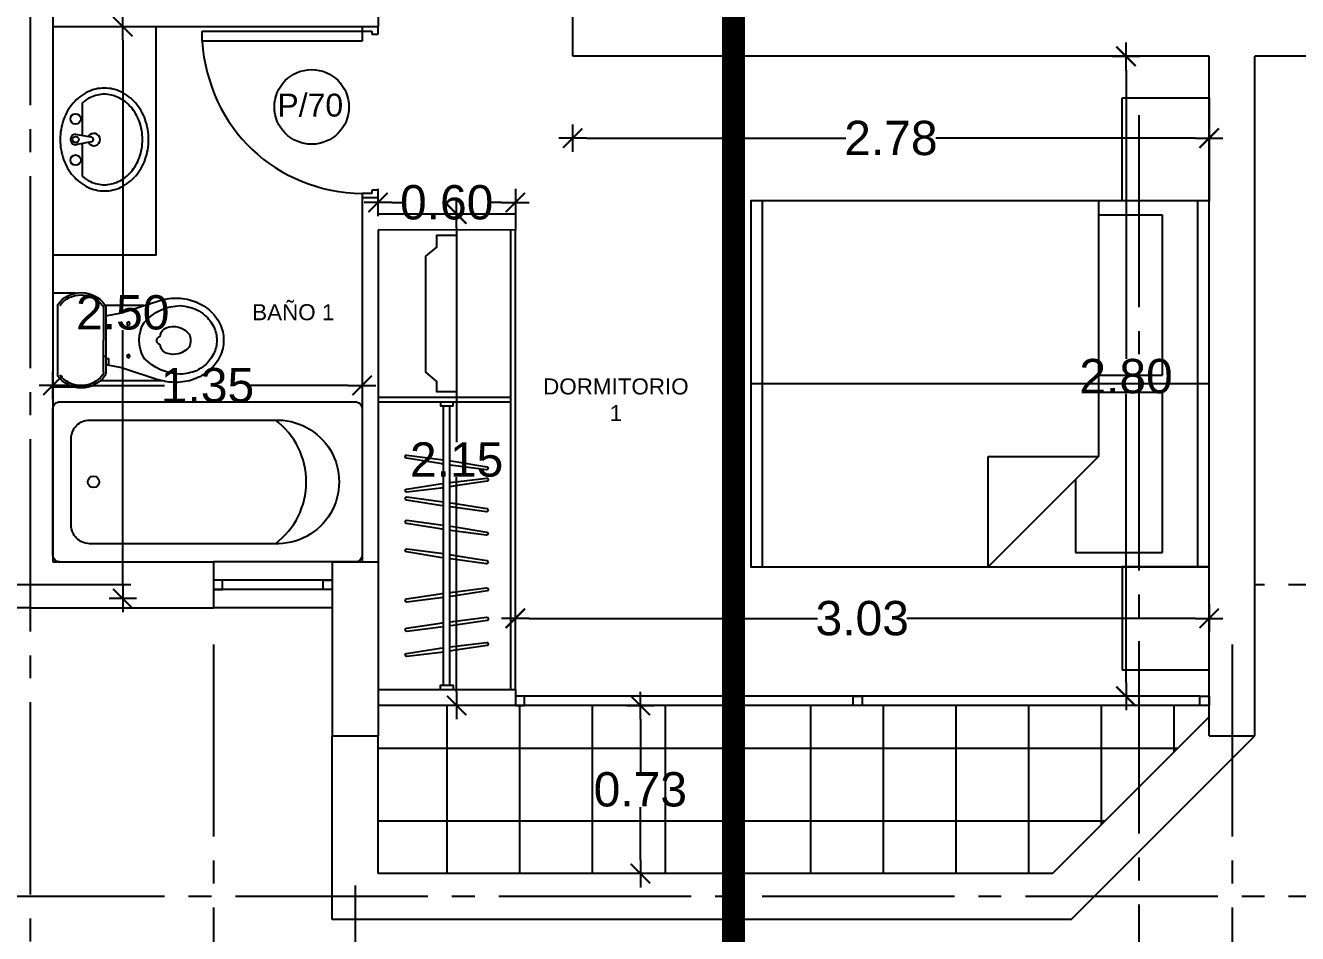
# Model space of a CAD drawing. Header units: millimetres. Extents: x 1217 to 2428, y 234 to 644.
# Drawn here: x 2359.72 to 2365.27, y 522.47 to 526.44 of the extents above; entities that cross this region are included whole.
import ezdxf

# ---------------------------------------------------------------- set-up
doc = ezdxf.new("R2010")
doc.units = ezdxf.units.MM
doc.linetypes.add('ACAD_ISO04W100', pattern=[30, 24, -3, 0, -3])
doc.linetypes.add('DASHDOTX2', pattern=[0.84, 0.4, -0.2, 0.04, -0.2])
doc.layers.get('0').update_dxf_attribs({"lineweight": 5})
for name, color, linetype in [('0.1', 251, 'Continuous'), ('0.2', 2, 'Continuous'), ('0.3', 6, 'Continuous'), ('ARTEFACTOS', 4, 'Continuous'), ('cortes', 30, 'Continuous'), ('COTAS', 252, 'Continuous'), ('COTAS INTERIORES', 3, 'Continuous'), ('Ejes', 8, 'Continuous'), ('muros', 7, 'Continuous'), ('PUERTAS', 2, 'Continuous'), ('Texto', 1, 'Continuous')]:
    doc.layers.add(name, color=color, linetype=linetype)
doc.styles.add('INTERARQ', font='arial.ttf')
doc.styles.get("Standard").update_dxf_attribs({"font": 'arial.ttf'})
doc.dimstyles.new('ESCALA_1-50', dxfattribs={"dimtxt": 0.15, "dimasz": 0.06, "dimexe": 0.18, "dimexo": 0.0625, "dimgap": 0, "dimtad": 0, "dimtih": 1, "dimtoh": 1, "dimzin": 0, "dimdsep": 46, "dimtxsty": 'INTERARQ', "dimblk": 'DIMTICK', "dimcen": 0, "dimse1": 1, "dimse2": 1, "dimclrd": 256, "dimclre": 1, "dimclrt": 2, "dimadec": 0, "dimazin": 0, "dimtfac": 4.5, "dimtofl": 0, "dimtmove": 2, "dimatfit": 3, "dimldrblk": 'DIMTICK', "dimfxl": 1, "dimtolj": 1, "dimtzin": 0, "dimarcsym": 0})

# ---------------------------------------------------------------- blocks, each defined once
blk = doc.blocks.new('Cama 2Pl')
at = {"layer": 'ARTEFACTOS'}
for p, q in [((-1.9512, -0.8), (-1.9512, 0.8)), ((-0.4826, 0.8), (-0.4826, -0.3174)), ((-0.0508, 0.8), (-0.0508, -0.8)), ((-0.2032, 0.7365), (-0.4826, 0.7365)), ((-0.2032, 0.0381), (-0.2032, 0.7365)), ((0, 0), (-2.002, 0)), ((-0.4826, 0.0381), (-0.2032, 0.0381)), ((-0.2032, -0.0381), (-0.4826, -0.0381)), ((-0.2032, -0.7365), (-0.2032, -0.0381)), ((-0.4826, -0.3174), (-0.9652, -0.8)), ((-0.9652, -0.8), (-0.9652, -0.3174)), ((-0.9652, -0.3174), (-0.4826, -0.3174)), ((-0.5842, -0.419), (-0.5842, -0.7365)), ((-0.5842, -0.7365), (-0.2032, -0.7365))]:
    blk.add_line(p, q, dxfattribs=at)
for points in [[(-0.38, 1.25), (0, 1.25), (0, 0.8), (-0.38, 0.8), (-0.38, 1.25)], [(-0.38, -1.25), (0, -1.25), (0, -0.8), (-0.38, -0.8), (-0.38, -1.25)]]:
    blk.add_lwpolyline(points, dxfattribs=at)
blk.add_lwpolyline([(0, -0.8), (0, 0.8), (-2.002, 0.8), (-2.002, -0.8)], close=True, dxfattribs=at)
blk = doc.blocks.new('DFDFDFDFDDFGGG')
at = {"layer": 'PUERTAS'}
for p, q in [((381629.6763, 7752659.5205), (381629.6427, 7752659.5205)), ((381629.6629, 7752659.4936), (381629.6763, 7752659.4936)), ((381629.6629, 7752659.4505), (381629.6629, 7752659.4936)), ((381629.6763, 7752659.4936), (381629.6763, 7752659.5205)), ((381630.359, 7752659.5205), (381630.359, 7752659.4936)), ((381630.3927, 7752659.5205), (381630.359, 7752659.5205)), ((381630.359, 7752659.4936), (381630.3725, 7752659.4936)), ((381630.3725, 7752659.4936), (381630.3725, 7752659.4505)), ((381629.6427, 7752659.4505), (381629.6629, 7752659.4505)), ((381629.6628, 7752658.7508), (381629.6629, 7752659.4505)), ((381629.6629, 7752659.4505), (381629.7061, 7752659.4505)), ((381629.7061, 7752659.4505), (381629.706, 7752658.7508)), ((381630.3725, 7752659.4505), (381630.3927, 7752659.4505)), ((381629.706, 7752658.7508), (381629.6628, 7752658.7508))]:
    blk.add_line(p, q, dxfattribs=at)
blk.add_ellipse((381629.5787, 7752659.5294), major_axis=(-0.6336, 0.5233), ratio=0.91419, start_param=2.378631, end_param=3.775075, dxfattribs=at)
blk = doc.blocks.new('DIMTICK')
at = {"color": 1}
for p, q in [((0, 1), (0, -1)), ((-1, 0), (1, 0))]:
    blk.add_line(p, q, dxfattribs=at)
at = {"color": 3, "const_width": 0.141}
blk.add_lwpolyline([(0.707, 0.707), (-0.707, -0.707)], dxfattribs=at)
blk = doc.blocks.new('*D699')
at = {"layer": 'COTAS INTERIORES', "lineweight": -2, "ltscale": 3, "transparency": 16777216}
for p, q in [((2362.4041, 523.4041), (2362.4041, 523.1733)), ((2362.4041, 522.7893), (2362.4041, 523.0201))]:
    blk.add_line(p, q, dxfattribs=at)
at = {"layer": 'Defpoints', "color": 0, "ltscale": 3, "transparency": 16777216}
for p in [(2362.4041, 523.4641, 0), (2362.4041, 523.4641), (2362.731, 522.7293, 0)]:
    blk.add_point(p, dxfattribs=at)
at = {"layer": 'COTAS INTERIORES', "lineweight": -2, "ltscale": 3, "transparency": 16777216, "xscale": 0.06, "yscale": 0.06, "zscale": 0.06}
for p, rotation in [((2362.4041, 523.4641), 90), ((2362.4041, 522.7293), 270)]:
    blk.add_blockref('DIMTICK', p, dxfattribs=dict(at, rotation=rotation))
at = {"layer": 'COTAS INTERIORES', "color": 2, "ltscale": 3, "transparency": 16777216, "insert": (2362.4041, 523.0967), "char_height": 0.15, "attachment_point": 5, "style": 'INTERARQ'}
blk.add_mtext('\\A1;0.73', dxfattribs=at)
blk = doc.blocks.new('Van1-pla')
at = {"color": 8}
for p, q in [((-1.41, 37.99), (-2.71, 45.49)), ((0.99, 37.99), (2.29, 45.49)), ((-2.16, 42.32), (-18.03, 42.32)), ((17.6, 42.32), (1.74, 42.32))]:
    blk.add_line(p, q, dxfattribs=at)
blk.add_lwpolyline([(-25.21, 31.5, 0.112687), (-23.37, 23.44, 0.103282), (-17.89, 16.3, 0.092276), (-9.94, 11.68, 0.085761), (-0.21, 10, 0.085761), (9.52, 11.68, 0.092276), (17.47, 16.3, 0.103282), (22.95, 23.44, 0.112687), (24.79, 31.5, 0.112687), (22.95, 39.56, 0.103282), (17.47, 46.7, 0.092276), (9.52, 51.32, 0.085761), (-0.21, 53, 0.085761), (-9.94, 51.32, 0.092276), (-17.89, 46.7, 0.103282), (-23.37, 39.56, 0.112687)], format="xyb", close=True, dxfattribs=at)
for points in [[(-18.03, 42.32, 0.063934), (-20.67, 38.26, 0.112687), (-22.21, 31.5, 0.112687)], [(-22.21, 31.5, 0.112687), (-20.67, 24.74, 0.103282), (-15.93, 18.57, 0.092276), (-8.94, 14.51, 0.085761), (-0.21, 13, 0.085761), (8.51, 14.51, 0.092276), (15.51, 18.57, 0.103282), (20.25, 24.74, 0.112687), (21.79, 31.5, 0.112687), (20.25, 38.26, 0.063934), (17.6, 42.32, 0.092276)]]:
    blk.add_lwpolyline(points, format="xyb", dxfattribs=at)
for centre, radius in [((-10.21, 45.49), 2.5), ((-0.21, 45.49), 1.5), ((9.79, 45.49), 2.5)]:
    blk.add_circle(centre, radius, dxfattribs=at)
for centre, radius, start, end in [((-0.21, 45.49), 2.5, 340.33287, 199.66713), ((-0.21, 36.6), 3, 118.18244, 61.81756), ((-0.21, 37.99), 1.2, 180, 0)]:
    blk.add_arc(centre, radius, start, end, dxfattribs=at)
blk = doc.blocks.new('wc')
at = {"layer": 'ARTEFACTOS', "color": 8}
for p, q in [((0.0667, 0.3584), (-0.0303, 0.3584)), ((-0.0104, -0.0028), (-0.0104, 0.3078)), ((0.4474, 0.3297), (0.1774, 0.3297)), ((0.1906, 0.2929), (0.1906, 0.1525)), ((0.2006, 0.0088), (0.2006, 0.2962)), ((0.2693, 0.2723), (0.4328, 0.3255)), ((0.2006, 0.2232), (0.1906, 0.2232)), ((0.2006, 0.2586), (0.2693, 0.2723)), ((0.2006, 0.2584), (0.2115, 0.2584)), ((0.2006, 0.2325), (0.2115, 0.2325)), ((0.2135, 0.2564), (0.2135, 0.2345)), ((0.1906, 0.0121), (0.1906, 0.1525)), ((0.1867, 0.0003), (0.1863, 0.0003)), ((0.3689, 0.0003), (0.1987, 0.0003)), ((0.2006, 0.0464), (0.2693, 0.0327)), ((0.2693, 0.0327), (0.4328, -0.0205)), ((0.0684, -0.0537), (-0.0303, -0.0537))]:
    blk.add_line(p, q, dxfattribs=at)
for centre in [(0.2994, 0.2224), (0.2994, 0.0796)]:
    blk.add_circle(centre, 0.00699, dxfattribs=at)
for centre, radius, start, end in [((0.0933, 0.2339), 0.1272, 35.4669, 144.5331), ((0.0933, 0.2339), 0.1172, 37.3062, 142.6938), ((0.5066, 0.0988), 0.2384, 90, 108.0194), ((0.5066, 0.0988), 0.2384, 70.5417, 90), ((0.1706, 0.2929), 0.02, 0, 37.3062), ((0.1806, 0.2962), 0.02, 0, 35.4669), ((0.5327, 0.0739), 0.2274, 91.2506, 136.4359), ((0.5124, 0.0619), 0.2399, 69.233, 86.3288), ((0.5159, 0.125), 0.2106, 49.5378, 70.5417), ((0.5159, 0.125), 0.1806, 49.5378, 63.1436), ((0.5301, 0.1418), 0.1886, 25.9026, 49.5378), ((0.2115, 0.2564), 0.002, 0, 90), ((0.2115, 0.2345), 0.002, 270, 0), ((0.5031, 0.1526), 0.156, 149.9827, 210.1211), ((0.5301, 0.1418), 0.1586, 25.9026, 49.5378), ((0.5522, 0.1525), 0.164, 0, 25.9026), ((0.4202, 0.187), 0.0227, 296.4163, 327.7225), ((0.5047, 0.167), 0.0658, 170.0192, 173.1517), ((0.4793, 0.1715), 0.0399, 110.9889, 170.0192), ((0.4966, 0.1263), 0.0883, 39.3794, 110.9889), ((0.5102, 0.1534), 0.0618, 333.0725, 27.908), ((0.5522, 0.1525), 0.1341, 0, 25.9026), ((0.4398, 0.1536), 0.0161, 125.934, 233.3996), ((0.4202, 0.1202), 0.0227, 32.2775, 64.0078), ((0.5047, 0.1402), 0.0658, 186.8483, 189.9808), ((0.4793, 0.1357), 0.0399, 189.9808, 249.0111), ((0.4966, 0.1809), 0.0883, 249.0111, 321.1211), ((0.5522, 0.1525), 0.1341, 334.0974, 0), ((0.5522, 0.1525), 0.164, 334.0974, 0), ((0.5315, 0.2205), 0.2193, 221.8152, 269.0461), ((0.5301, 0.1632), 0.1586, 310.4622, 334.0974), ((0.5301, 0.1632), 0.1886, 310.4622, 334.0974), ((0.1706, 0.0121), 0.02, 322.6938, 0), ((0.1806, 0.0088), 0.02, 324.5331, 0), ((0.5116, 0.2113), 0.2107, 274.4195, 294.2912), ((0.5159, 0.18), 0.2106, 289.4583, 310.4622), ((0.5159, 0.18), 0.1806, 297.1692, 310.4622), ((0.0933, 0.0711), 0.1272, 215.4669, 324.5331), ((0.0933, 0.0711), 0.1172, 217.3062, 322.6938), ((0.5066, 0.2062), 0.2384, 251.9806, 270), ((0.5066, 0.2062), 0.2384, 270, 289.4583)]:
    blk.add_arc(centre, radius, start, end, dxfattribs=at)
blk = doc.blocks.new('*D406')
at = {"layer": 'COTAS', "lineweight": -2, "ltscale": 3, "transparency": 16777216}
blk.add_line((2359.6984, 521.9446), (2359.7784, 521.9446), dxfattribs=at)
at = {"layer": 'Defpoints', "color": 0, "ltscale": 3, "transparency": 16777216}
for p in [(2359.6384, 523.8702), (2359.8384, 523.8702), (2359.8384, 521.9446)]:
    blk.add_point(p, dxfattribs=at)
at = {"layer": 'COTAS', "lineweight": -2, "ltscale": 3, "transparency": 16777216, "xscale": 0.06, "yscale": 0.06, "zscale": 0.06, "rotation": 180}
blk.add_blockref('DIMTICK', (2359.6384, 521.9446), dxfattribs=at)
at = {"layer": 'COTAS', "lineweight": -2, "ltscale": 3, "transparency": 16777216, "xscale": 0.06, "yscale": 0.06, "zscale": 0.06}
blk.add_blockref('DIMTICK', (2359.8384, 521.9446), dxfattribs=at)
at = {"layer": 'COTAS', "color": 2, "ltscale": 3, "transparency": 16777216, "insert": (2359.7384, 522.1847), "char_height": 0.15, "attachment_point": 5, "style": 'INTERARQ'}
blk.add_mtext('\\A1;0.20', dxfattribs=at)
blk = doc.blocks.new('*D407')
at = {"layer": 'COTAS', "lineweight": -2, "ltscale": 3, "transparency": 16777216}
for p, q in [((2359.8984, 521.7846), (2359.9943, 521.7846)), ((2360.4794, 521.7846), (2360.3835, 521.7846))]:
    blk.add_line(p, q, dxfattribs=at)
at = {"layer": 'Defpoints', "color": 0, "ltscale": 3, "transparency": 16777216}
for p in [(2359.8384, 523.7102), (2360.5394, 523.5102), (2360.5394, 521.7846)]:
    blk.add_point(p, dxfattribs=at)
at = {"layer": 'COTAS', "lineweight": -2, "ltscale": 3, "transparency": 16777216, "xscale": 0.06, "yscale": 0.06, "zscale": 0.06, "rotation": 180}
blk.add_blockref('DIMTICK', (2359.8384, 521.7846), dxfattribs=at)
at = {"layer": 'COTAS', "lineweight": -2, "ltscale": 3, "transparency": 16777216, "xscale": 0.06, "yscale": 0.06, "zscale": 0.06}
blk.add_blockref('DIMTICK', (2360.5394, 521.7846), dxfattribs=at)
at = {"layer": 'COTAS', "color": 2, "ltscale": 3, "transparency": 16777216, "insert": (2360.1889, 521.7846), "char_height": 0.15, "attachment_point": 5, "style": 'INTERARQ'}
blk.add_mtext('\\A1;0.70', dxfattribs=at)
blk = doc.blocks.new('*D408')
at = {"layer": 'COTAS', "lineweight": -2, "ltscale": 3, "transparency": 16777216}
for p, q in [((2360.5994, 521.7846), (2360.6049, 521.7846)), ((2360.9985, 521.7846), (2360.993, 521.7846))]:
    blk.add_line(p, q, dxfattribs=at)
at = {"layer": 'Defpoints', "color": 0, "ltscale": 3, "transparency": 16777216}
for p in [(2360.5394, 523.5102), (2361.0585, 523.1102), (2361.0585, 521.7846)]:
    blk.add_point(p, dxfattribs=at)
at = {"layer": 'COTAS', "lineweight": -2, "ltscale": 3, "transparency": 16777216, "xscale": 0.06, "yscale": 0.06, "zscale": 0.06, "rotation": 180}
blk.add_blockref('DIMTICK', (2360.5394, 521.7846), dxfattribs=at)
at = {"layer": 'COTAS', "lineweight": -2, "ltscale": 3, "transparency": 16777216, "xscale": 0.06, "yscale": 0.06, "zscale": 0.06}
blk.add_blockref('DIMTICK', (2361.0585, 521.7846), dxfattribs=at)
at = {"layer": 'COTAS', "color": 2, "ltscale": 3, "transparency": 16777216, "insert": (2360.7989, 521.7846), "char_height": 0.15, "attachment_point": 5, "style": 'INTERARQ'}
blk.add_mtext('\\A1;0.52', dxfattribs=at)
blk = doc.blocks.new('*D409')
at = {"layer": 'COTAS', "lineweight": -2, "ltscale": 3, "transparency": 16777216}
blk.add_line((2361.1185, 521.7846), (2361.1985, 521.7846), dxfattribs=at)
at = {"layer": 'Defpoints', "color": 0, "ltscale": 3, "transparency": 16777216}
for p in [(2361.0585, 523.1102), (2361.2585, 523.1102), (2361.2585, 521.7846)]:
    blk.add_point(p, dxfattribs=at)
at = {"layer": 'COTAS', "lineweight": -2, "ltscale": 3, "transparency": 16777216, "xscale": 0.06, "yscale": 0.06, "zscale": 0.06, "rotation": 180}
blk.add_blockref('DIMTICK', (2361.0585, 521.7846), dxfattribs=at)
at = {"layer": 'COTAS', "lineweight": -2, "ltscale": 3, "transparency": 16777216, "xscale": 0.06, "yscale": 0.06, "zscale": 0.06}
blk.add_blockref('DIMTICK', (2361.2585, 521.7846), dxfattribs=at)
at = {"layer": 'COTAS', "color": 2, "ltscale": 3, "transparency": 16777216, "insert": (2361.1585, 522.0253), "char_height": 0.15, "attachment_point": 5, "style": 'INTERARQ'}
blk.add_mtext('\\A1;0.20', dxfattribs=at)
blk = doc.blocks.new('*D410')
at = {"layer": 'COTAS', "lineweight": -2, "ltscale": 3, "transparency": 16777216}
for p, q in [((2361.3185, 521.7846), (2361.3637, 521.7846)), ((2361.7981, 521.7846), (2361.7528, 521.7846))]:
    blk.add_line(p, q, dxfattribs=at)
at = {"layer": 'Defpoints', "color": 0, "ltscale": 3, "transparency": 16777216}
for p in [(2361.8581, 523.243), (2361.2585, 523.1102), (2361.8581, 521.7846)]:
    blk.add_point(p, dxfattribs=at)
at = {"layer": 'COTAS', "lineweight": -2, "ltscale": 3, "transparency": 16777216, "xscale": 0.06, "yscale": 0.06, "zscale": 0.06, "rotation": 180}
blk.add_blockref('DIMTICK', (2361.2585, 521.7846), dxfattribs=at)
at = {"layer": 'COTAS', "lineweight": -2, "ltscale": 3, "transparency": 16777216, "xscale": 0.06, "yscale": 0.06, "zscale": 0.06}
blk.add_blockref('DIMTICK', (2361.8581, 521.7846), dxfattribs=at)
at = {"layer": 'COTAS', "color": 2, "ltscale": 3, "transparency": 16777216, "insert": (2361.5583, 521.7846), "char_height": 0.15, "attachment_point": 5, "style": 'INTERARQ'}
blk.add_mtext('\\A1;0.60', dxfattribs=at)
blk = doc.blocks.new('*D411')
at = {"layer": 'COTAS', "lineweight": -2, "ltscale": 3, "transparency": 16777216}
for p, q in [((2361.9181, 521.7846), (2363.1785, 521.7846)), ((2364.8284, 521.7846), (2363.568, 521.7846))]:
    blk.add_line(p, q, dxfattribs=at)
at = {"layer": 'Defpoints', "color": 0, "ltscale": 3, "transparency": 16777216}
for p in [(2361.8581, 523.243), (2364.8884, 523.1102), (2364.8884, 521.7846)]:
    blk.add_point(p, dxfattribs=at)
at = {"layer": 'COTAS', "lineweight": -2, "ltscale": 3, "transparency": 16777216, "xscale": 0.06, "yscale": 0.06, "zscale": 0.06, "rotation": 180}
blk.add_blockref('DIMTICK', (2361.8581, 521.7846), dxfattribs=at)
at = {"layer": 'COTAS', "lineweight": -2, "ltscale": 3, "transparency": 16777216, "xscale": 0.06, "yscale": 0.06, "zscale": 0.06}
blk.add_blockref('DIMTICK', (2364.8884, 521.7846), dxfattribs=at)
at = {"layer": 'COTAS', "color": 2, "ltscale": 3, "transparency": 16777216, "insert": (2363.3732, 521.7846), "char_height": 0.15, "attachment_point": 5, "style": 'INTERARQ'}
blk.add_mtext('\\A1;3.03', dxfattribs=at)
blk = doc.blocks.new('*D412')
at = {"layer": 'COTAS', "lineweight": -2, "ltscale": 3, "transparency": 16777216}
blk.add_line((2364.9484, 521.7846), (2365.0284, 521.7846), dxfattribs=at)
at = {"layer": 'Defpoints', "color": 0, "ltscale": 3, "transparency": 16777216}
for p in [(2364.8884, 523.1102), (2365.0884, 523.1102), (2365.0884, 521.7846)]:
    blk.add_point(p, dxfattribs=at)
at = {"layer": 'COTAS', "lineweight": -2, "ltscale": 3, "transparency": 16777216, "xscale": 0.06, "yscale": 0.06, "zscale": 0.06, "rotation": 180}
blk.add_blockref('DIMTICK', (2364.8884, 521.7846), dxfattribs=at)
at = {"layer": 'COTAS', "lineweight": -2, "ltscale": 3, "transparency": 16777216, "xscale": 0.06, "yscale": 0.06, "zscale": 0.06}
blk.add_blockref('DIMTICK', (2365.0884, 521.7846), dxfattribs=at)
at = {"layer": 'COTAS', "color": 2, "ltscale": 3, "transparency": 16777216, "insert": (2364.9884, 522.0252), "char_height": 0.15, "attachment_point": 5, "style": 'INTERARQ'}
blk.add_mtext('\\A1;0.20', dxfattribs=at)
blk = doc.blocks.new('*D413')
at = {"layer": 'COTAS', "lineweight": -2, "ltscale": 3, "transparency": 16777216}
for p, q in [((2365.0284, 521.7846), (2364.9684, 521.7846)), ((2365.5583, 521.7846), (2365.6183, 521.7846))]:
    blk.add_line(p, q, dxfattribs=at)
at = {"layer": 'Defpoints', "color": 0, "ltscale": 3, "transparency": 16777216}
for p in [(2365.4983, 526.0801), (2365.0884, 523.1102), (2365.4983, 521.7846)]:
    blk.add_point(p, dxfattribs=at)
at = {"layer": 'COTAS', "lineweight": -2, "ltscale": 3, "transparency": 16777216, "xscale": 0.06, "yscale": 0.06, "zscale": 0.06}
blk.add_blockref('DIMTICK', (2365.0884, 521.7846), dxfattribs=at)
at = {"layer": 'COTAS', "lineweight": -2, "ltscale": 3, "transparency": 16777216, "xscale": 0.06, "yscale": 0.06, "zscale": 0.06, "rotation": 180}
blk.add_blockref('DIMTICK', (2365.4983, 521.7846), dxfattribs=at)
at = {"layer": 'COTAS', "color": 2, "ltscale": 3, "transparency": 16777216, "insert": (2365.2934, 521.7846), "char_height": 0.15, "attachment_point": 5, "style": 'INTERARQ'}
blk.add_mtext('\\A1;0.41', dxfattribs=at)
blk = doc.blocks.new('*D426')
at = {"layer": 'COTAS', "lineweight": -2, "ltscale": 3, "transparency": 16777216}
for p, q in [((2352.9384, 520.782), (2359.6931, 520.782)), ((2366.9383, 520.782), (2360.1836, 520.782))]:
    blk.add_line(p, q, dxfattribs=at)
at = {"layer": 'Defpoints', "color": 0, "ltscale": 3, "transparency": 16777216}
for p in [(2352.8784, 526.0801, 0), (2366.9983, 526.0801, 0), (2366.9983, 520.782)]:
    blk.add_point(p, dxfattribs=at)
at = {"layer": 'COTAS', "lineweight": -2, "ltscale": 3, "transparency": 16777216, "xscale": 0.06, "yscale": 0.06, "zscale": 0.06, "rotation": 180}
blk.add_blockref('DIMTICK', (2352.8784, 520.782), dxfattribs=at)
at = {"layer": 'COTAS', "lineweight": -2, "ltscale": 3, "transparency": 16777216, "xscale": 0.06, "yscale": 0.06, "zscale": 0.06}
blk.add_blockref('DIMTICK', (2366.9983, 520.782), dxfattribs=at)
at = {"layer": 'COTAS', "color": 2, "ltscale": 3, "transparency": 16777216, "insert": (2359.9384, 520.782), "char_height": 0.15, "attachment_point": 5, "style": 'INTERARQ'}
blk.add_mtext('\\A1;14.12', dxfattribs=at)
blk = doc.blocks.new('*D463')
at = {"layer": 'COTAS', "lineweight": -2, "ltscale": 3, "transparency": 16777216}
for p, q in [((2367.5764, 522.7893), (2367.5764, 522.8493)), ((2367.5764, 522.4693), (2367.5764, 522.4093))]:
    blk.add_line(p, q, dxfattribs=at)
at = {"layer": 'Defpoints', "color": 0, "ltscale": 3, "transparency": 16777216}
for p in [(2364.0307, 522.7293, 0), (2367.5764, 522.7293), (2364.1135, 522.5293, 0)]:
    blk.add_point(p, dxfattribs=at)
at = {"layer": 'COTAS', "lineweight": -2, "ltscale": 3, "transparency": 16777216, "xscale": 0.06, "yscale": 0.06, "zscale": 0.06}
for p, rotation in [((2367.5764, 522.7293), 270), ((2367.5764, 522.5293), 90)]:
    blk.add_blockref('DIMTICK', p, dxfattribs=dict(at, rotation=rotation))
at = {"layer": 'COTAS', "color": 2, "ltscale": 3, "transparency": 16777216, "insert": (2367.5764, 522.6293), "char_height": 0.15, "attachment_point": 5, "style": 'INTERARQ'}
blk.add_mtext('\\A1;0.20', dxfattribs=at)
blk = doc.blocks.new('*D464')
at = {"layer": 'COTAS', "lineweight": -2, "ltscale": 3, "transparency": 16777216}
for p, q in [((2367.5764, 523.4441), (2367.5764, 523.1933)), ((2367.5764, 522.7893), (2367.5764, 523.0401))]:
    blk.add_line(p, q, dxfattribs=at)
at = {"layer": 'Defpoints', "color": 0, "ltscale": 3, "transparency": 16777216}
for p in [(2365.0884, 523.5041, 0), (2367.5764, 523.5041), (2364.0307, 522.7293, 0)]:
    blk.add_point(p, dxfattribs=at)
at = {"layer": 'COTAS', "lineweight": -2, "ltscale": 3, "transparency": 16777216, "xscale": 0.06, "yscale": 0.06, "zscale": 0.06}
for p, rotation in [((2367.5764, 523.5041), 90), ((2367.5764, 522.7293), 270)]:
    blk.add_blockref('DIMTICK', p, dxfattribs=dict(at, rotation=rotation))
at = {"layer": 'COTAS', "color": 2, "ltscale": 3, "transparency": 16777216, "insert": (2367.5764, 523.1167), "char_height": 0.15, "attachment_point": 5, "style": 'INTERARQ'}
blk.add_mtext('\\A1;0.77', dxfattribs=at)
blk = doc.blocks.new('*D730')
at = {"layer": 'COTAS', "lineweight": -2, "ltscale": 3, "transparency": 16777216}
for p, q in [((2367.5764, 526.2412), (2367.5764, 524.8928)), ((2367.5764, 523.3913), (2367.5764, 524.7397))]:
    blk.add_line(p, q, dxfattribs=at)
at = {"layer": 'Defpoints', "color": 0, "ltscale": 3, "transparency": 16777216}
for p in [(2365.0884, 526.3012), (2367.5764, 526.3012), (2365.0884, 523.3313, 0)]:
    blk.add_point(p, dxfattribs=at)
at = {"layer": 'COTAS', "lineweight": -2, "ltscale": 3, "transparency": 16777216, "xscale": 0.06, "yscale": 0.06, "zscale": 0.06}
for p, rotation in [((2367.5764, 526.3012), 90), ((2367.5764, 523.3313), 270)]:
    blk.add_blockref('DIMTICK', p, dxfattribs=dict(at, rotation=rotation))
at = {"layer": 'COTAS', "color": 2, "ltscale": 3, "transparency": 16777216, "insert": (2367.5764, 524.8162), "char_height": 0.15, "attachment_point": 5, "style": 'INTERARQ'}
blk.add_mtext('\\A1;2.97', dxfattribs=at)
blk = doc.blocks.new('*D468')
at = {"layer": 'COTAS', "lineweight": -2, "ltscale": 3, "transparency": 16777216}
for p, q in [((2368.8564, 555.1033), (2368.8564, 538.9229)), ((2368.8564, 522.5893), (2368.8564, 538.7696))]:
    blk.add_line(p, q, dxfattribs=at)
at = {"layer": 'Defpoints', "color": 0, "ltscale": 3, "transparency": 16777216}
for p in [(2364.1135, 555.1633, 0), (2368.8564, 555.1633), (2364.1135, 522.5293, 0)]:
    blk.add_point(p, dxfattribs=at)
at = {"layer": 'COTAS', "lineweight": -2, "ltscale": 3, "transparency": 16777216, "xscale": 0.06, "yscale": 0.06, "zscale": 0.06}
for p, rotation in [((2368.8564, 555.1633), 90), ((2368.8564, 522.5293), 270)]:
    blk.add_blockref('DIMTICK', p, dxfattribs=dict(at, rotation=rotation))
at = {"layer": 'COTAS', "color": 2, "ltscale": 3, "transparency": 16777216, "insert": (2368.8564, 538.8463), "char_height": 0.15, "attachment_point": 5, "style": 'INTERARQ'}
blk.add_mtext('\\A1;32.63', dxfattribs=at)
blk = doc.blocks.new('*D802')
at = {"layer": 'COTAS INTERIORES', "lineweight": -2, "ltscale": 3, "transparency": 16777216}
for p, q in [((2359.8984, 524.8631), (2360.3251, 524.8631)), ((2361.1285, 524.8631), (2360.7018, 524.8631))]:
    blk.add_line(p, q, dxfattribs=at)
at = {"layer": 'Defpoints', "color": 0, "ltscale": 3, "transparency": 16777216}
for p in [(2359.8384, 524.8631, 0), (2361.1885, 524.8631, 0), (2361.1885, 524.8631)]:
    blk.add_point(p, dxfattribs=at)
at = {"layer": 'COTAS INTERIORES', "lineweight": -2, "ltscale": 3, "transparency": 16777216, "xscale": 0.06, "yscale": 0.06, "zscale": 0.06, "rotation": 180}
blk.add_blockref('DIMTICK', (2359.8384, 524.8631), dxfattribs=at)
at = {"layer": 'COTAS INTERIORES', "lineweight": -2, "ltscale": 3, "transparency": 16777216, "xscale": 0.06, "yscale": 0.06, "zscale": 0.06}
blk.add_blockref('DIMTICK', (2361.1885, 524.8631), dxfattribs=at)
at = {"layer": 'COTAS INTERIORES', "color": 2, "ltscale": 3, "transparency": 16777216, "insert": (2360.5135, 524.8631), "char_height": 0.15, "attachment_point": 5, "style": 'INTERARQ'}
blk.add_mtext('\\A1;1.35', dxfattribs=at)
blk = doc.blocks.new('*D803')
at = {"layer": 'COTAS INTERIORES', "lineweight": -2, "ltscale": 3, "transparency": 16777216}
for p, q in [((2360.1434, 526.3713), (2360.1434, 525.2579)), ((2360.1434, 523.9913), (2360.1434, 525.1047))]:
    blk.add_line(p, q, dxfattribs=at)
at = {"layer": 'Defpoints', "color": 0, "ltscale": 3, "transparency": 16777216}
for p in [(2360.0631, 526.4313, 0), (2360.0631, 523.9313, 0), (2360.1434, 523.9313)]:
    blk.add_point(p, dxfattribs=at)
at = {"layer": 'COTAS INTERIORES', "lineweight": -2, "ltscale": 3, "transparency": 16777216, "xscale": 0.06, "yscale": 0.06, "zscale": 0.06}
for p, rotation in [((2360.1434, 526.4313), 90), ((2360.1434, 523.9313), 270)]:
    blk.add_blockref('DIMTICK', p, dxfattribs=dict(at, rotation=rotation))
at = {"layer": 'COTAS INTERIORES', "color": 2, "ltscale": 3, "transparency": 16777216, "insert": (2360.1434, 525.1813), "char_height": 0.15, "attachment_point": 5, "style": 'INTERARQ'}
blk.add_mtext('\\A1;2.50', dxfattribs=at)
blk = doc.blocks.new('*D804')
at = {"layer": 'COTAS INTERIORES', "lineweight": -2, "ltscale": 3, "transparency": 16777216}
for p, q in [((2362.1685, 525.9434), (2363.3022, 525.9434)), ((2364.8284, 525.9434), (2363.6947, 525.9434))]:
    blk.add_line(p, q, dxfattribs=at)
at = {"layer": 'Defpoints', "color": 0, "ltscale": 3, "transparency": 16777216}
for p in [(2362.1085, 526.3012, 0), (2364.8884, 526.3012, 0), (2364.8884, 525.9434)]:
    blk.add_point(p, dxfattribs=at)
at = {"layer": 'COTAS INTERIORES', "lineweight": -2, "ltscale": 3, "transparency": 16777216, "xscale": 0.06, "yscale": 0.06, "zscale": 0.06, "rotation": 180}
blk.add_blockref('DIMTICK', (2362.1085, 525.9434), dxfattribs=at)
at = {"layer": 'COTAS INTERIORES', "lineweight": -2, "ltscale": 3, "transparency": 16777216, "xscale": 0.06, "yscale": 0.06, "zscale": 0.06}
blk.add_blockref('DIMTICK', (2364.8884, 525.9434), dxfattribs=at)
at = {"layer": 'COTAS INTERIORES', "color": 2, "ltscale": 3, "transparency": 16777216, "insert": (2363.4984, 525.9434), "char_height": 0.15, "attachment_point": 5, "style": 'INTERARQ'}
blk.add_mtext('\\A1;2.78', dxfattribs=at)
blk = doc.blocks.new('*D469')
at = {"layer": 'COTAS INTERIORES', "lineweight": -2, "ltscale": 3, "transparency": 16777216}
for p, q in [((2364.5253, 526.2412), (2364.5253, 524.9792)), ((2364.5253, 523.5641), (2364.5253, 524.8261))]:
    blk.add_line(p, q, dxfattribs=at)
at = {"layer": 'Defpoints', "color": 0, "ltscale": 3, "transparency": 16777216}
for p in [(2364.5253, 526.3012), (2365.1598, 526.3012, 0), (2364.8136, 523.5041, 0)]:
    blk.add_point(p, dxfattribs=at)
at = {"layer": 'COTAS INTERIORES', "lineweight": -2, "ltscale": 3, "transparency": 16777216, "xscale": 0.06, "yscale": 0.06, "zscale": 0.06}
for p, rotation in [((2364.5253, 526.3012), 90), ((2364.5253, 523.5041), 270)]:
    blk.add_blockref('DIMTICK', p, dxfattribs=dict(at, rotation=rotation))
at = {"layer": 'COTAS INTERIORES', "color": 2, "ltscale": 3, "transparency": 16777216, "insert": (2364.5253, 524.9027), "char_height": 0.15, "attachment_point": 5, "style": 'INTERARQ'}
blk.add_mtext('\\A1;2.80', dxfattribs=at)
blk = doc.blocks.new('*D805')
at = {"layer": 'COTAS INTERIORES', "lineweight": -2, "ltscale": 3, "transparency": 16777216}
for p, q in [((2361.3185, 525.6623), (2361.3637, 525.6623)), ((2361.7981, 525.6623), (2361.7528, 525.6623))]:
    blk.add_line(p, q, dxfattribs=at)
at = {"layer": 'Defpoints', "color": 0, "ltscale": 3, "transparency": 16777216}
for p in [(2361.8581, 525.6623), (2361.2585, 523.5341, 0), (2361.8581, 523.5341, 0)]:
    blk.add_point(p, dxfattribs=at)
at = {"layer": 'COTAS INTERIORES', "lineweight": -2, "ltscale": 3, "transparency": 16777216, "xscale": 0.06, "yscale": 0.06, "zscale": 0.06, "rotation": 180}
blk.add_blockref('DIMTICK', (2361.2585, 525.6623), dxfattribs=at)
at = {"layer": 'COTAS INTERIORES', "lineweight": -2, "ltscale": 3, "transparency": 16777216, "xscale": 0.06, "yscale": 0.06, "zscale": 0.06}
blk.add_blockref('DIMTICK', (2361.8581, 525.6623), dxfattribs=at)
at = {"layer": 'COTAS INTERIORES', "color": 2, "ltscale": 3, "transparency": 16777216, "insert": (2361.5583, 525.6623), "char_height": 0.15, "attachment_point": 5, "style": 'INTERARQ'}
blk.add_mtext('\\A1;0.60', dxfattribs=at)
blk = doc.blocks.new('*D806')
at = {"layer": 'COTAS INTERIORES', "lineweight": -2, "ltscale": 3, "transparency": 16777216}
for p, q in [((2361.6017, 525.5521), (2361.6017, 524.6147)), ((2361.6017, 523.5241), (2361.6017, 524.4615))]:
    blk.add_line(p, q, dxfattribs=at)
at = {"layer": 'Defpoints', "color": 0, "ltscale": 3, "transparency": 16777216}
for p in [(2361.6017, 525.6121), (2361.7753, 525.6121, 0), (2361.7753, 523.4641, 0)]:
    blk.add_point(p, dxfattribs=at)
at = {"layer": 'COTAS INTERIORES', "lineweight": -2, "ltscale": 3, "transparency": 16777216, "xscale": 0.06, "yscale": 0.06, "zscale": 0.06}
for p, rotation in [((2361.6017, 525.6121), 90), ((2361.6017, 523.4641), 270)]:
    blk.add_blockref('DIMTICK', p, dxfattribs=dict(at, rotation=rotation))
at = {"layer": 'COTAS INTERIORES', "color": 2, "ltscale": 3, "transparency": 16777216, "insert": (2361.6017, 524.5381), "char_height": 0.15, "attachment_point": 5, "style": 'INTERARQ'}
blk.add_mtext('\\A1;2.15', dxfattribs=at)
blk = doc.blocks.new('*D807')
at = {"layer": 'COTAS INTERIORES', "lineweight": -2, "ltscale": 3, "transparency": 16777216}
for p, q in [((2361.9181, 523.8449), (2363.1785, 523.8449)), ((2364.8284, 523.8449), (2363.568, 523.8449))]:
    blk.add_line(p, q, dxfattribs=at)
at = {"layer": 'Defpoints', "color": 0, "ltscale": 3, "transparency": 16777216}
for p in [(2361.8581, 524.1552, 0), (2364.8884, 523.9936, 0), (2364.8884, 523.8449)]:
    blk.add_point(p, dxfattribs=at)
at = {"layer": 'COTAS INTERIORES', "lineweight": -2, "ltscale": 3, "transparency": 16777216, "xscale": 0.06, "yscale": 0.06, "zscale": 0.06, "rotation": 180}
blk.add_blockref('DIMTICK', (2361.8581, 523.8449), dxfattribs=at)
at = {"layer": 'COTAS INTERIORES', "lineweight": -2, "ltscale": 3, "transparency": 16777216, "xscale": 0.06, "yscale": 0.06, "zscale": 0.06}
blk.add_blockref('DIMTICK', (2364.8884, 523.8449), dxfattribs=at)
at = {"layer": 'COTAS INTERIORES', "color": 2, "ltscale": 3, "transparency": 16777216, "insert": (2363.3732, 523.8449), "char_height": 0.15, "attachment_point": 5, "style": 'INTERARQ'}
blk.add_mtext('\\A1;3.03', dxfattribs=at)

msp = doc.modelspace()

# ---------------------------------------------------------------- hatches: boundary and pattern name
at = {"layer": '0.1'}
h = msp.add_hatch(dxfattribs=at)
h.set_pattern_fill('NET', color=256, scale=0.099999, angle=-270, style=0)
h.set_pattern_definition([(90, (807.40966, -286.0244), (-0.31749764, 2e-16), []), (180, (807.40966, -286.0244), (-2e-16, -0.31749764), [])])
h.paths.add_polyline_path([(2361.2585, 522.72928), (2364.20358, 522.72928), (2364.88842, 523.41412), (2364.88842, 523.46412), (2364.84842, 523.46412), (2361.85817, 523.46412), (2361.2585, 523.46412)])

# ---------------------------------------------------------------- linework, layer by layer
at = {"layer": '0.1', "elevation": 0}
for points in [[(2359.8384, 526.43129), (2360.28787, 526.43129), (2360.28787, 525.43208), (2359.8384, 525.43208)], [(2361.05846, 524.01127), (2360.53938, 524.01126)], [(2361.05846, 523.97127), (2360.53938, 523.97126)], [(2364.84838, 523.50412), (2361.85813, 523.50412)], [(2364.84838, 523.50412), (2361.85813, 523.50412)], [(2364.84838, 523.46412), (2361.85813, 523.46412)], [(2364.84838, 523.46412), (2361.85813, 523.46412)]]:
    msp.add_lwpolyline(points, dxfattribs=at)
at = {"layer": '0.1', "color": 1, "elevation": 0}
for points in [[(2361.05846, 524.09121), (2360.53938, 524.09125)], [(2361.05846, 523.89128), (2360.53938, 523.89128)]]:
    msp.add_lwpolyline(points, dxfattribs=at)
at = {"layer": '0.2'}
for p, q in [((2364.20358, 522.72928, 0), (2364.88842, 523.41412, 0)), ((2364.28642, 522.52928, 0), (2365.08842, 523.33128, 0))]:
    msp.add_line(p, q, dxfattribs=at)
at = {"layer": '0.2', "elevation": 0}
for points in [[(2360.53938, 524.01127), (2360.53938, 523.97127), (2360.57938, 523.97127), (2360.57938, 524.01127), (2360.53938, 524.01127)], [(2361.05846, 524.01128), (2361.05846, 523.97128), (2361.01846, 523.97128), (2361.01846, 524.01128), (2361.05846, 524.01128)], [(2361.89813, 523.46412), (2361.89813, 523.50412), (2361.85813, 523.50412), (2361.85813, 523.46412), (2361.89813, 523.46412)], [(2361.89813, 523.46412), (2361.89813, 523.50412), (2361.85813, 523.50412), (2361.85813, 523.46412), (2361.89813, 523.46412)], [(2363.33325, 523.46412), (2363.33325, 523.50412), (2363.37325, 523.50412), (2363.37325, 523.46412), (2363.33325, 523.46412)], [(2363.33325, 523.46412), (2363.33325, 523.50412), (2363.37325, 523.50412), (2363.37325, 523.46412), (2363.33325, 523.46412)], [(2364.84838, 523.46412), (2364.84838, 523.50412), (2364.88838, 523.50412), (2364.88838, 523.46412), (2364.84838, 523.46412)], [(2364.84838, 523.46412), (2364.84838, 523.50412), (2364.88838, 523.50412), (2364.88838, 523.46412), (2364.84838, 523.46412)], [(2361.05846, 522.52928), (2361.05846, 523.33128)], [(2361.25846, 522.72928), (2361.25846, 523.33128)], [(2364.20358, 522.72928), (2361.25846, 522.72928)], [(2364.28642, 522.52928), (2361.05846, 522.52928)]]:
    msp.add_lwpolyline(points, dxfattribs=at)
at = {"layer": '0.3'}
for p, q in [((2361.25848, 528.27875, 0), (2361.25848, 526.43123, 0)), ((2361.1885, 525.68212, 0), (2361.1885, 524.09123, 0)), ((2361.25852, 525.54217, 0), (2361.25846, 524.09123, 0))]:
    msp.add_line(p, q, dxfattribs=at)
at = {"layer": '0.3', "elevation": 0}
for points in [[(2359.8384, 526.43129), (2361.25848, 526.43123)], [(2361.25853, 525.61214), (2361.25853, 525.68212), (2361.18862, 525.68212)], [(2361.25853, 525.61214), (2361.85814, 525.61214)], [(2361.85814, 525.61214), (2361.85814, 525.54214), (2361.25854, 525.54217)], [(2361.25846, 523.53412), (2361.85811, 523.53412), (2361.85811, 523.46412), (2361.25846, 523.46412)]]:
    msp.add_lwpolyline(points, dxfattribs=at)
at = {"layer": 'ARTEFACTOS'}
for p, q in [((2361.2585, 524.81132, 0), (2361.83816, 524.81132, 0)), ((2361.2585, 524.79132, 0), (2361.83816, 524.79132, 0)), ((2361.54475, 523.55245, 0), (2361.54475, 524.77299, 0)), ((2361.57225, 523.55245, 0), (2361.57225, 524.77299, 0))]:
    msp.add_line(p, q, dxfattribs=at)
at = {"layer": 'ARTEFACTOS', "elevation": 0}
for points in [[(2361.60175, 524.83451), (2361.51525, 524.8345), (2361.51525, 524.88059), (2361.46679, 524.92092), (2361.46677, 525.42746), (2361.51524, 525.46779), (2361.51523, 525.51964), (2361.60173, 525.51964), (2361.60175, 524.83451)], [(2361.83814, 523.53412), (2361.83814, 525.54215)], [(2361.85811, 523.53412), (2361.85811, 525.54214)], [(2361.531, 524.79132), (2361.531, 524.77299), (2361.586, 524.77299), (2361.586, 524.79132)], [(2361.531, 524.79132), (2361.531, 524.77299), (2361.586, 524.77299), (2361.586, 524.79132)], [(2361.53098, 523.53412), (2361.53098, 523.55245), (2361.58598, 523.55245), (2361.58598, 523.53412)]]:
    msp.add_lwpolyline(points, dxfattribs=at)
for points in [[(2359.86935, 524.09126, -0.4233096), (2359.83842, 524.12124), (2359.83842, 524.76124, -0.4142136), (2359.86842, 524.79124), (2361.1585, 524.79124, -0.4142136), (2361.1885, 524.76124), (2361.1885, 524.12124, -0.4142136), (2361.1585, 524.09124), (2360.53938, 524.09124)], [(2361.54475, 524.51905), (2361.52996, 524.52122), (2361.38283, 524.5452, -0.9860188), (2361.38483, 524.5588), (2361.53263, 524.53936), (2361.54475, 524.53758)], [(2361.54475, 524.51905), (2361.52996, 524.52122), (2361.38283, 524.5452, -0.9860188), (2361.38483, 524.5588), (2361.53263, 524.53936), (2361.54475, 524.53758)], [(2361.57225, 524.53353), (2361.58704, 524.53135), (2361.73417, 524.50738, -0.9860188), (2361.73217, 524.49378), (2361.58437, 524.51321), (2361.57225, 524.515)], [(2361.57225, 524.53353), (2361.58704, 524.53135), (2361.73417, 524.50738, -0.9860188), (2361.73217, 524.49378), (2361.58437, 524.51321), (2361.57225, 524.515)], [(2361.57225, 524.4384), (2361.58449, 524.44009), (2361.73245, 524.45823, -0.9860188), (2361.73433, 524.44461), (2361.587, 524.42193), (2361.57225, 524.41989)], [(2361.57225, 524.4384), (2361.58449, 524.44009), (2361.73245, 524.45823, -0.9860188), (2361.73433, 524.44461), (2361.587, 524.42193), (2361.57225, 524.41989)], [(2361.54475, 524.41609), (2361.53252, 524.4144), (2361.38455, 524.39626, -0.9860188), (2361.38267, 524.40988), (2361.53001, 524.43256), (2361.54475, 524.4346)], [(2361.54475, 524.41609), (2361.53252, 524.4144), (2361.38455, 524.39626, -0.9860188), (2361.38267, 524.40988), (2361.53001, 524.43256), (2361.54475, 524.4346)], [(2361.54475, 524.33597), (2361.52996, 524.33814), (2361.38283, 524.36212, -0.9860188), (2361.38483, 524.37572), (2361.53263, 524.35628), (2361.54475, 524.3545)], [(2361.54475, 524.33597), (2361.52996, 524.33814), (2361.38283, 524.36212, -0.9860188), (2361.38483, 524.37572), (2361.53263, 524.35628), (2361.54475, 524.3545)], [(2361.57225, 524.35045), (2361.58704, 524.34827), (2361.73417, 524.3243, -0.9860188), (2361.73217, 524.3107), (2361.58437, 524.33013), (2361.57225, 524.33192)], [(2361.57225, 524.35045), (2361.58704, 524.34827), (2361.73417, 524.3243, -0.9860188), (2361.73217, 524.3107), (2361.58437, 524.33013), (2361.57225, 524.33192)], [(2361.54475, 524.23377), (2361.52996, 524.23595), (2361.38283, 524.25992, -0.9860188), (2361.38483, 524.27352), (2361.53263, 524.25409), (2361.54475, 524.2523)], [(2361.54475, 524.23377), (2361.52996, 524.23595), (2361.38283, 524.25992, -0.9860188), (2361.38483, 524.27352), (2361.53263, 524.25409), (2361.54475, 524.2523)], [(2361.57225, 524.24825), (2361.58704, 524.24608), (2361.73417, 524.2221, -0.9860188), (2361.73217, 524.2085), (2361.58437, 524.22794), (2361.57225, 524.22972)], [(2361.57225, 524.24825), (2361.58704, 524.24608), (2361.73417, 524.2221, -0.9860188), (2361.73217, 524.2085), (2361.58437, 524.22794), (2361.57225, 524.22972)], [(2361.54475, 524.10894), (2361.52996, 524.11111), (2361.38283, 524.13509, -0.9860188), (2361.38483, 524.14869), (2361.53263, 524.12925), (2361.54475, 524.12747)], [(2361.54475, 524.10894), (2361.52996, 524.11111), (2361.38283, 524.13509, -0.9860188), (2361.38483, 524.14869), (2361.53263, 524.12925), (2361.54475, 524.12747)], [(2361.57225, 524.12342), (2361.58704, 524.12124), (2361.73417, 524.09727, -0.9860188), (2361.73217, 524.08367), (2361.58437, 524.1031), (2361.57225, 524.10489)], [(2361.57225, 524.12342), (2361.58704, 524.12124), (2361.73417, 524.09727, -0.9860188), (2361.73217, 524.08367), (2361.58437, 524.1031), (2361.57225, 524.10489)], [(2361.54475, 523.93604), (2361.53252, 523.93434), (2361.38455, 523.91621, -0.9860188), (2361.38267, 523.92983), (2361.53001, 523.95251), (2361.54475, 523.95454)], [(2361.57225, 523.95834), (2361.58449, 523.96003), (2361.73245, 523.97817, -0.9860188), (2361.73433, 523.96455), (2361.587, 523.94187), (2361.57225, 523.93984)], [(2361.57225, 523.82999), (2361.58449, 523.83168), (2361.73245, 523.84982, -0.9860188), (2361.73433, 523.8362), (2361.587, 523.81352), (2361.57225, 523.81148)], [(2361.54475, 523.80768), (2361.53252, 523.80599), (2361.38455, 523.78786, -0.9860188), (2361.38267, 523.80147), (2361.53001, 523.82415), (2361.54475, 523.82619)], [(2361.54475, 523.69788), (2361.53252, 523.69619), (2361.38455, 523.67805, -0.9860188), (2361.38267, 523.69167), (2361.53001, 523.71435), (2361.54475, 523.71639)], [(2361.57225, 523.72019), (2361.58449, 523.72188), (2361.73245, 523.74002, -0.9860188), (2361.73433, 523.7264), (2361.587, 523.70372), (2361.57225, 523.70168)]]:
    msp.add_lwpolyline(points, format="xyb", dxfattribs=at)
msp.add_lwpolyline([(2359.99842, 524.71124), (2360.806, 524.71124, -1.0462963), (2360.806, 524.17124), (2359.99842, 524.17124, -0.4142136), (2359.91842, 524.25124), (2359.91842, 524.63124, -0.4142136)], format="xyb", close=True, dxfattribs=at)
at = {"layer": 'ARTEFACTOS'}
msp.add_circle((2360.01585, 524.44124, 0), 0.025, dxfattribs=at)
msp.add_arc((2360.60818, 524.44124, 0), 0.33698, 306.75985, 53.24015, dxfattribs=at)
at = {"layer": 'cortes', "color": 1, "linetype": 'DASHDOTX2', "ltscale": 1.5, "const_width": 0.1, "elevation": 0}
msp.add_lwpolyline([(2362.81081, 528.26202), (2362.81081, 519.22818), (2362.81081, 519.22818)], dxfattribs=at)
at = {"layer": 'Ejes', "linetype": 'ACAD_ISO04W100', "ltscale": 0.035, "elevation": 0}
for points in [[(2359.73844, 529.22787), (2359.73844, 520.03979)], [(2364.58054, 526.0446), (2364.58054, 520.03979)], [(2360.17837, 523.99126), (2350.42715, 523.99126)], [(2369.52562, 523.99126), (2365.08838, 523.99126)], [(2360.53937, 523.73128), (2360.53937, 520.03979)], [(2364.98956, 523.73128), (2364.98956, 520.27572)], [(2361.15846, 522.67804), (2361.15846, 520.03972)], [(2369.52562, 522.62918), (2350.42715, 522.62918)], [(2369.52562, 522.62918), (2350.42715, 522.62918)]]:
    msp.add_lwpolyline(points, dxfattribs=at)
at = {"layer": 'muros'}
for p, q in [((2359.83841, 529.02787, 0), (2359.83841, 524.09126, 0)), ((2364.88838, 523.33128, 0), (2364.88838, 526.30121, 0)), ((2365.08838, 523.33128, 0), (2365.08838, 526.30121, 0))]:
    msp.add_line(p, q, dxfattribs=at)
at = {"layer": 'muros', "elevation": 0}
for points in [[(2362.10848, 526.30121), (2362.10848, 526.50121), (2365.49834, 526.50121), (2365.49834, 526.30121), (2365.08838, 526.30121)], [(2364.88838, 526.30121), (2362.10848, 526.30121)], [(2359.83841, 524.09126), (2360.53938, 524.09124)], [(2360.53938, 524.09124), (2360.53938, 523.89125)], [(2361.05846, 524.09123), (2361.05846, 523.33128)], [(2361.05846, 524.09123), (2361.25846, 524.09123)], [(2361.25846, 524.09123), (2361.25846, 523.33128)], [(2359.73842, 523.89125), (2358.93745, 523.89125)], [(2359.73842, 523.89125), (2360.53938, 523.89125)], [(2361.05846, 523.33128), (2361.25846, 523.33128)], [(2364.88838, 523.33128), (2365.08838, 523.33128)]]:
    msp.add_lwpolyline(points, dxfattribs=at)
at = {"layer": 'Texto'}
msp.add_circle((2360.96849, 526.08006, 0), 0.16297, dxfattribs=at)

# ---------------------------------------------------------------- block references
at = {"layer": '0.1'}
for name, p, xscale, yscale, zscale, rotation in [('DFDFDFDFDDFGGG', (-7741123.57358, 381704.444, 0), 0.9988165753526749, 0.9988165753526749, 0.9988165753526749, 270), ('Van1-pla', (2360.34641, 525.93945, 0), 0.008989348791202377, 0.008989348791202377, 0.008989348791202377, 90)]:
    msp.add_blockref(name, p, dxfattribs=dict(at, xscale=xscale, yscale=yscale, zscale=zscale, rotation=rotation))
at = {"layer": '0.1', "extrusion": (0, 0, -1), "xscale": 0.9988165753526749, "yscale": 0.9988165753526749, "zscale": -0.9988165753526749, "rotation": 180}
msp.add_blockref('wc', (-2359.8687, 525.21278, 0), dxfattribs=at)
at = {"layer": 'ARTEFACTOS', "xscale": 0.9999925657630349, "yscale": 0.9999925657630349, "zscale": 0.9999925657630349}
msp.add_blockref('Cama 2Pl', (2364.88838, 524.86989, 0), dxfattribs=at)

# ---------------------------------------------------------------- texts
at = {"layer": 'Texto', "attachment_point": 5}
for s, insert, char_height, width in [('P/70', (2360.96246, 526.08723, 0), 0.099999, 3.0886563), ('BAÑO 1', (2360.88816, 525.18231, 0), 0.069999, 0.4782868), ('DORMITORIO 1', (2362.29717, 524.80018, 0), 0.0699995, 0.4782868)]:
    msp.add_mtext(s, dxfattribs=dict(at, insert=insert, char_height=char_height, width=width))

# ---------------------------------------------------------------- dimensions: what is measured, and where the dimension line sits
at = {"layer": 'COTAS', "ltscale": 3}
for base, p1, p2, picture, middle in [((2368.85635, 555.16328, 0), (2364.11354, 522.52928, 0), (2364.11354, 555.16328, 0), '*D468', (2368.85635, 538.84628, 0)), ((2367.5764, 526.30121, 0), (2365.08838, 523.33128, 0), (2365.08838, 526.30121, 0), '*D730', (2367.5764, 524.81624, 0)), ((2367.57641, 523.50412, 0), (2364.0307, 522.72928, 0), (2365.08838, 523.50412, 0), '*D464', (2367.57641, 523.1167, 0)), ((2367.57641, 522.72928, 0), (2364.11354, 522.52928, 0), (2364.0307, 522.72928, 0), '*D463', (2367.57641, 522.62928, 0))]:
    dim = msp.add_linear_dim(base=base, p1=p1, p2=p2, angle=90, dimstyle='ESCALA_1-50', dxfattribs=at)
    dim.commit()
    dim.dimension.update_dxf_attribs({"geometry": picture, "text_midpoint": middle})
for base, p1, p2, picture, middle in [((2366.99833, 520.782, 0), (2352.87842, 526.08013, 0), (2366.99833, 526.08011, 0), '*D426', (2359.93837, 520.782, 0)), ((2365.49834, 521.78458, 0), (2365.08838, 523.11017, 0), (2365.49834, 526.08011, 0), '*D413', (2365.29336, 521.78458, 0)), ((2360.53937, 521.78458, 0), (2359.83841, 523.71015, 0), (2360.53937, 523.51017, 0), '*D407', (2360.18889, 521.78458, 0)), ((2361.05846, 521.78458, 0), (2360.53937, 523.51017, 0), (2361.05846, 523.11017, 0), '*D408', (2360.79892, 521.78458, 0)), ((2361.85811, 521.78458, 0), (2361.25846, 523.11017, 0), (2361.85811, 523.24301, 0), '*D410', (2361.55828, 521.78458, 0)), ((2364.88838, 521.78458, 0), (2361.85811, 523.24301, 0), (2364.88838, 523.11017, 0), '*D411', (2363.37324, 521.78458, 0))]:
    dim = msp.add_linear_dim(base=base, p1=p1, p2=p2, dimstyle='ESCALA_1-50', dxfattribs=at)
    dim.commit()
    dim.dimension.update_dxf_attribs({"geometry": picture, "text_midpoint": middle})
for base, p1, p2, picture, middle in [((2359.83841, 521.94458, 0), (2359.63843, 523.87015, 0), (2359.83841, 523.87015, 0), '*D406', (2359.73842, 522.18474, 0)), ((2361.25846, 521.78458, 0), (2361.05846, 523.11017, 0), (2361.25846, 523.11017, 0), '*D409', (2361.15846, 522.0253, 0)), ((2365.08838, 521.78458, 0), (2364.88838, 523.11017, 0), (2365.08838, 523.11017, 0), '*D412', (2364.98838, 522.02524, 0))]:
    dim = msp.add_linear_dim(base=base, p1=p1, p2=p2, dimstyle='ESCALA_1-50', dxfattribs=at)
    dim.commit()
    dim.dimension.update_dxf_attribs({"geometry": picture, "text_midpoint": middle, "dimtype": 160})
at = {"layer": 'COTAS INTERIORES', "ltscale": 3}
for base, p1, p2, angle, picture, middle in [((2360.14342, 523.93125, 0), (2360.06314, 526.43129, 0), (2360.06314, 523.93125, 0), 90, '*D803', (2360.14342, 525.18127, 0)), ((2364.52526, 526.30121, 0), (2364.8136, 523.50412, 0), (2365.15983, 526.30121, 0), 90, '*D469', (2364.52526, 524.90266, 0)), ((2361.60174, 525.61214, 0), (2361.77534, 523.46412, 0), (2361.77534, 525.61214, 0), 90, '*D806', (2361.60174, 524.53813, 0)), ((2362.40408, 523.46412, 0), (2362.73102, 522.72928, 0), (2362.40408, 523.46412, 0), 270, '*D699', (2362.40408, 523.0967, 0))]:
    dim = msp.add_linear_dim(base=base, p1=p1, p2=p2, angle=angle, dimstyle='ESCALA_1-50', dxfattribs=at)
    dim.commit()
    dim.dimension.update_dxf_attribs({"geometry": picture, "text_midpoint": middle})
for base, p1, p2, picture, middle in [((2364.88838, 525.94336, 0), (2362.10848, 526.30121, 0), (2364.88838, 526.30121, 0), '*D804', (2363.49843, 525.94336, 0)), ((2361.85811, 525.66231, 0), (2361.25846, 523.53412, 0), (2361.85811, 523.53412, 0), '*D805', (2361.55828, 525.66231, 0)), ((2361.1885, 524.86305, 0), (2359.83841, 524.86305, 0), (2361.1885, 524.86305, 0), '*D802', (2360.51345, 524.86305, 0)), ((2364.88838, 523.84489, 0), (2361.85811, 524.15523, 0), (2364.88838, 523.99359, 0), '*D807', (2363.37324, 523.84489, 0))]:
    dim = msp.add_linear_dim(base=base, p1=p1, p2=p2, dimstyle='ESCALA_1-50', dxfattribs=at)
    dim.commit()
    dim.dimension.update_dxf_attribs({"geometry": picture, "text_midpoint": middle})

doc.saveas('drawing.dxf')
